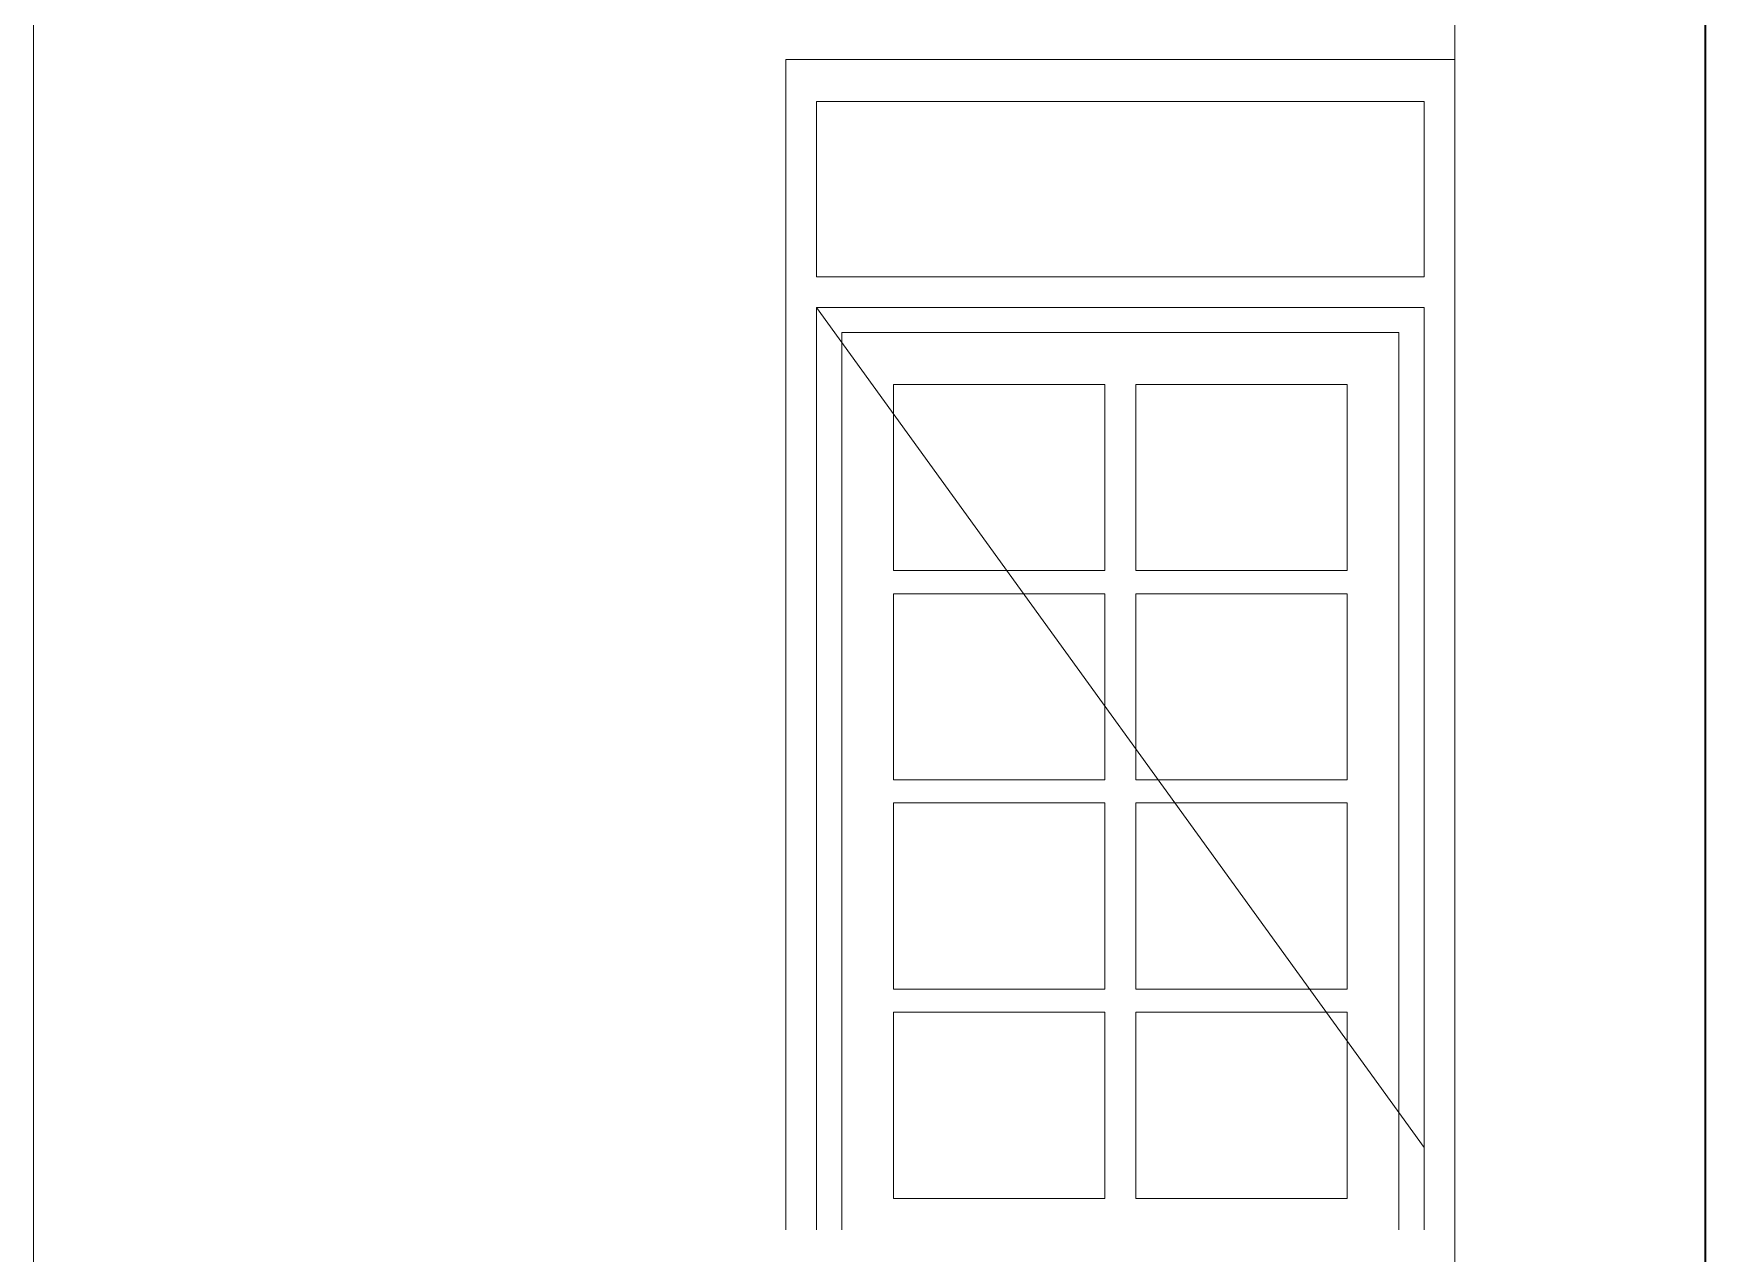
# Model space of a CAD drawing. Header units: inches. Extents: x -7543 to -822, y 102837 to 190349.
# Drawn here: x -824.25276 to -824.21276, y 102837.24132 to 102837.27051 of the extents above; entities that cross this region are included whole.
import ezdxf

# ---------------------------------------------------------------- set-up
doc = ezdxf.new("R2010")
doc.units = ezdxf.units.IN
doc.header["$MEASUREMENT"] = 0
doc.linetypes.add('ACAD_ISO07W100', pattern=[3, 0, -3])
for name, color, linetype, lineweight, true_color in [('DUVAR', 7, 'Continuous', 35, 0xfc4642), ('KAPI', 7, 'Continuous', 18, 0xffb360), ('PENCERE', 7, 'Continuous', 18, 0xffb360)]:
    doc.layers.add(name, color=color, linetype=linetype, lineweight=lineweight, true_color=true_color)

msp = doc.modelspace()

# ---------------------------------------------------------------- linework, layer by layer
at = {"layer": 'DUVAR'}
msp.add_line((-824.21276, 102837.224284, -0.002), (-824.21276, 102837.273887, -0.002), dxfattribs=at)
at = {"layer": 'KAPI'}
for p, q in [((-824.23476, 102837.269887, -0.002), (-824.23476, 102837.241887, -0.002)), ((-824.21876, 102837.269887, -0.002), (-824.23476, 102837.269887, -0.002)), ((-824.23476, 102837.269887, -0.002), (-824.23476, 102837.241887, -0.002)), ((-824.21876, 102837.269887, -0.002), (-824.23476, 102837.269887, -0.002)), ((-824.21876, 102837.269887, -0.002), (-824.21876, 102837.241887, -0.002)), ((-824.21876, 102837.269887, -0.002), (-824.21876, 102837.241887, -0.002)), ((-824.219495, 102837.268887, -0.002), (-824.234026, 102837.268887, -0.002)), ((-824.234026, 102837.264687, -0.002), (-824.234026, 102837.268887, -0.002)), ((-824.219495, 102837.268887, -0.002), (-824.234026, 102837.268887, -0.002)), ((-824.234026, 102837.264687, -0.002), (-824.234026, 102837.268887, -0.002)), ((-824.219495, 102837.264687, -0.002), (-824.219495, 102837.268887, -0.002)), ((-824.219495, 102837.264687, -0.002), (-824.219495, 102837.268887, -0.002)), ((-824.219495, 102837.264687, -0.002), (-824.234026, 102837.264687, -0.002)), ((-824.219495, 102837.264687, -0.002), (-824.234026, 102837.264687, -0.002)), ((-824.234026, 102837.241887, -0.002), (-824.234026, 102837.263952, -0.002)), ((-824.234026, 102837.263952, -0.002), (-824.219495, 102837.263952, -0.002)), ((-824.234026, 102837.241887, -0.002), (-824.234026, 102837.263952, -0.002)), ((-824.234026, 102837.263952, -0.002), (-824.219495, 102837.263952, -0.002)), ((-824.219495, 102837.241887, -0.002), (-824.219495, 102837.263952, -0.002)), ((-824.219495, 102837.241887, -0.002), (-824.219495, 102837.263952, -0.002)), ((-824.232189, 102837.257658, -0.002), (-824.232189, 102837.262115, -0.002)), ((-824.232189, 102837.262115, -0.002), (-824.227128, 102837.262115, -0.002)), ((-824.232189, 102837.257658, -0.002), (-824.232189, 102837.262115, -0.002)), ((-824.232189, 102837.262115, -0.002), (-824.227128, 102837.262115, -0.002)), ((-824.227128, 102837.262115, -0.002), (-824.227128, 102837.257658, -0.002)), ((-824.227128, 102837.262115, -0.002), (-824.227128, 102837.257658, -0.002)), ((-824.226393, 102837.262115, -0.002), (-824.226393, 102837.257658, -0.002)), ((-824.226393, 102837.262115, -0.002), (-824.221332, 102837.262115, -0.002)), ((-824.226393, 102837.262115, -0.002), (-824.226393, 102837.257658, -0.002)), ((-824.226393, 102837.262115, -0.002), (-824.221332, 102837.262115, -0.002)), ((-824.221332, 102837.262115, -0.002), (-824.221332, 102837.257658, -0.002)), ((-824.221332, 102837.262115, -0.002), (-824.221332, 102837.257658, -0.002)), ((-824.227128, 102837.257658, -0.002), (-824.232189, 102837.257658, -0.002)), ((-824.227128, 102837.257658, -0.002), (-824.232189, 102837.257658, -0.002)), ((-824.221332, 102837.257658, -0.002), (-824.226393, 102837.257658, -0.002)), ((-824.221332, 102837.257658, -0.002), (-824.226393, 102837.257658, -0.002)), ((-824.232189, 102837.25265, -0.002), (-824.232189, 102837.257107, -0.002)), ((-824.227128, 102837.257107, -0.002), (-824.232189, 102837.257107, -0.002)), ((-824.232189, 102837.25265, -0.002), (-824.232189, 102837.257107, -0.002)), ((-824.227128, 102837.257107, -0.002), (-824.232189, 102837.257107, -0.002)), ((-824.227128, 102837.257107, -0.002), (-824.227128, 102837.25265, -0.002)), ((-824.227128, 102837.257107, -0.002), (-824.227128, 102837.25265, -0.002)), ((-824.226393, 102837.257107, -0.002), (-824.226393, 102837.25265, -0.002)), ((-824.221332, 102837.257107, -0.002), (-824.226393, 102837.257107, -0.002)), ((-824.226393, 102837.257107, -0.002), (-824.226393, 102837.25265, -0.002)), ((-824.221332, 102837.257107, -0.002), (-824.226393, 102837.257107, -0.002)), ((-824.221332, 102837.257107, -0.002), (-824.221332, 102837.25265, -0.002)), ((-824.221332, 102837.257107, -0.002), (-824.221332, 102837.25265, -0.002)), ((-824.227128, 102837.25265, -0.002), (-824.232189, 102837.25265, -0.002)), ((-824.227128, 102837.25265, -0.002), (-824.232189, 102837.25265, -0.002)), ((-824.221332, 102837.25265, -0.002), (-824.226393, 102837.25265, -0.002)), ((-824.221332, 102837.25265, -0.002), (-824.226393, 102837.25265, -0.002)), ((-824.227128, 102837.252099, -0.002), (-824.232189, 102837.252099, -0.002)), ((-824.232189, 102837.247642, -0.002), (-824.232189, 102837.252099, -0.002)), ((-824.227128, 102837.252099, -0.002), (-824.232189, 102837.252099, -0.002)), ((-824.232189, 102837.247642, -0.002), (-824.232189, 102837.252099, -0.002)), ((-824.227128, 102837.252099, -0.002), (-824.227128, 102837.247642, -0.002)), ((-824.227128, 102837.252099, -0.002), (-824.227128, 102837.247642, -0.002)), ((-824.226393, 102837.252099, -0.002), (-824.226393, 102837.247642, -0.002)), ((-824.221332, 102837.252099, -0.002), (-824.226393, 102837.252099, -0.002)), ((-824.226393, 102837.252099, -0.002), (-824.226393, 102837.247642, -0.002)), ((-824.221332, 102837.252099, -0.002), (-824.226393, 102837.252099, -0.002)), ((-824.221332, 102837.252099, -0.002), (-824.221332, 102837.247642, -0.002)), ((-824.221332, 102837.252099, -0.002), (-824.221332, 102837.247642, -0.002)), ((-824.227128, 102837.247642, -0.002), (-824.232189, 102837.247642, -0.002)), ((-824.227128, 102837.247642, -0.002), (-824.232189, 102837.247642, -0.002)), ((-824.221332, 102837.247642, -0.002), (-824.226393, 102837.247642, -0.002)), ((-824.221332, 102837.247642, -0.002), (-824.226393, 102837.247642, -0.002)), ((-824.232189, 102837.242634, -0.002), (-824.232189, 102837.247091, -0.002)), ((-824.227128, 102837.247091, -0.002), (-824.232189, 102837.247091, -0.002)), ((-824.232189, 102837.242634, -0.002), (-824.232189, 102837.247091, -0.002)), ((-824.227128, 102837.247091, -0.002), (-824.232189, 102837.247091, -0.002)), ((-824.227128, 102837.247091, -0.002), (-824.227128, 102837.242634, -0.002)), ((-824.227128, 102837.247091, -0.002), (-824.227128, 102837.242634, -0.002)), ((-824.226393, 102837.247091, -0.002), (-824.226393, 102837.242634, -0.002)), ((-824.221332, 102837.247091, -0.002), (-824.226393, 102837.247091, -0.002)), ((-824.226393, 102837.247091, -0.002), (-824.226393, 102837.242634, -0.002)), ((-824.221332, 102837.247091, -0.002), (-824.226393, 102837.247091, -0.002)), ((-824.221332, 102837.247091, -0.002), (-824.221332, 102837.242634, -0.002)), ((-824.221332, 102837.247091, -0.002), (-824.221332, 102837.242634, -0.002)), ((-824.232189, 102837.242634, -0.002), (-824.227128, 102837.242634, -0.002)), ((-824.232189, 102837.242634, -0.002), (-824.227128, 102837.242634, -0.002)), ((-824.226393, 102837.242634, -0.002), (-824.221332, 102837.242634, -0.002)), ((-824.226393, 102837.242634, -0.002), (-824.221332, 102837.242634, -0.002))]:
    msp.add_line(p, q, dxfattribs=at)
at = {"layer": 'KAPI', "color": 2, "linetype": 'ACAD_ISO07W100'}
msp.add_line((-824.234026, 102837.263952, -0.002), (-824.219495, 102837.243852, -0.002), dxfattribs=at)
msp.add_line((-824.234026, 102837.263952, -0.002), (-824.219495, 102837.243852, -0.002), dxfattribs=at)
at = {"layer": 'KAPI', "color": 2}
for p, q in [((-824.233426, 102837.241887, -0.002), (-824.233426, 102837.263352, -0.002)), ((-824.233426, 102837.263352, -0.002), (-824.220095, 102837.263352, -0.002)), ((-824.233426, 102837.241887, -0.002), (-824.233426, 102837.263352, -0.002)), ((-824.233426, 102837.263352, -0.002), (-824.220095, 102837.263352, -0.002)), ((-824.220095, 102837.241887, -0.002), (-824.220095, 102837.263352, -0.002)), ((-824.220095, 102837.241887, -0.002), (-824.220095, 102837.263352, -0.002))]:
    msp.add_line(p, q, dxfattribs=at)
at = {"layer": 'PENCERE'}
for p, q in [((-824.25276, 102837.239887, -0.002), (-824.25276, 102837.273887, -0.002)), ((-824.21876, 102837.239887, -0.002), (-824.21876, 102837.273887, -0.002))]:
    msp.add_line(p, q, dxfattribs=at)

doc.saveas('drawing.dxf')
